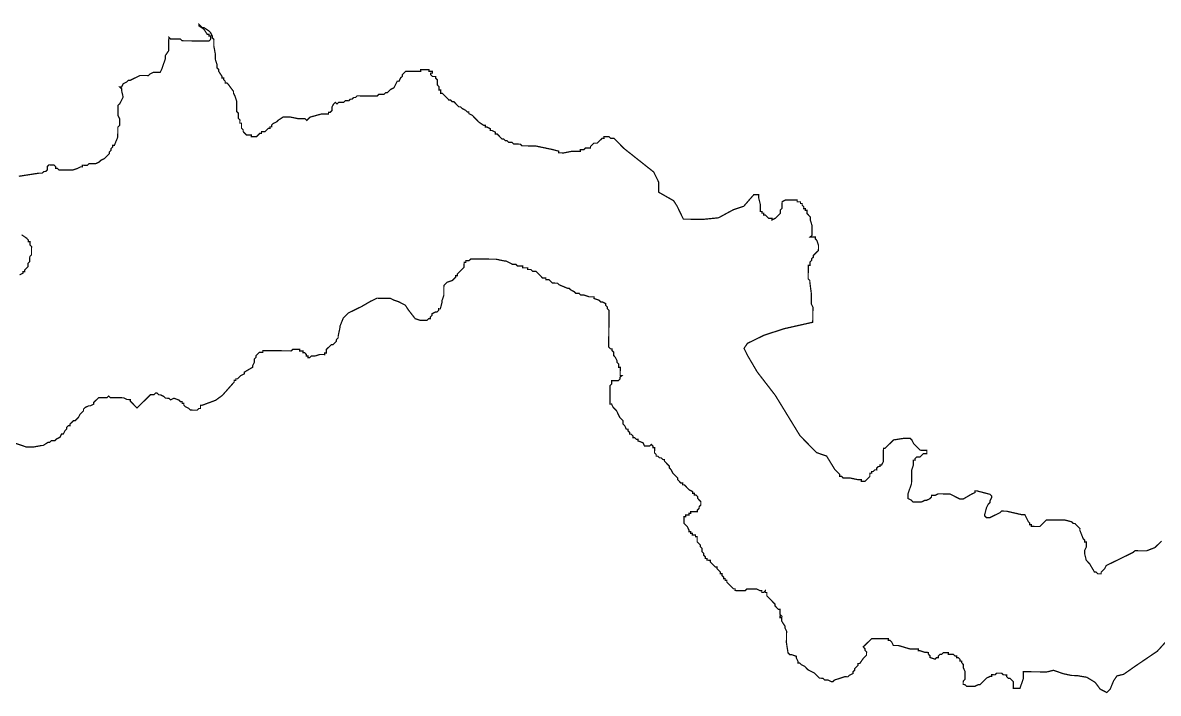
# Model space of a CAD drawing. Header units: metres. Extents: x 273899 to 302286, y 1977397 to 2102169.
# Drawn here: x 296837 to 299562, y 1983339 to 1984948 of the extents above; entities that cross this region are included whole.
import ezdxf

# ---------------------------------------------------------------- set-up
doc = ezdxf.new("R2010")
doc.units = ezdxf.units.M
doc.header["$MEASUREMENT"] = 0
doc.layers.add('HAZARDS LINE', color=1, linetype='Continuous')

msp = doc.modelspace()

# ---------------------------------------------------------------- linework, layer by layer
at = {"layer": 'HAZARDS LINE', "lineweight": 0}
for points in [[(296828.1, 1984579.8, 3.01, 3.01, 0), (296876.3, 1984587.3, 3.01, 3.01, 0), (296884.3, 1984587.3, 3.01, 3.01, 0), (296888.3, 1984591.2, 3.01, 3.01, 0), (296892.3, 1984591.2, 3.01, 3.01, 0), (296896.4, 1984595.2, 3.01, 3.01, 0), (296896.4, 1984603.2, 3.01, 3.01, 0), (296900.5, 1984607.2, 3.01, 3.01, 0), (296912.5, 1984607.1, 3.01, 3.01, 0), (296916.5, 1984603, 3.01, 3.01, 0), (296916.4, 1984599, 3.01, 3.01, 0), (296920.5, 1984599, 3.01, 3.01, 0), (296924.4, 1984594.9, 3.01, 3.01, 0), (296956.5, 1984594.6, 3.01, 3.01, 0), (296968.5, 1984598.5, 3.01, 3.01, 0), (296976.6, 1984602.5, 3.01, 3.01, 0), (296980.6, 1984602.4, 3.01, 3.01, 0), (296980.6, 1984606.4, 3.01, 3.01, 0), (296992.7, 1984606.3, 3.01, 3.01, 0), (296996.7, 1984610.3, 3.01, 3.01, 0), (297012.7, 1984610.1, 3.01, 3.01, 0), (297020.8, 1984614.1, 3.01, 3.01, 0), (297024.8, 1984618.1, 3.01, 3.01, 0), (297032.9, 1984622, 3.01, 3.01, 0), (297041, 1984629.9, 3.01, 3.01, 0), (297045, 1984633.9, 3.01, 3.01, 0), (297045.1, 1984637.9, 3.01, 3.01, 0), (297049.1, 1984641.9, 3.01, 3.01, 0), (297049.1, 1984645.9, 3.01, 3.01, 0), (297053.2, 1984649.9, 3.01, 3.01, 0), (297053.2, 1984653.9, 3.01, 3.01, 0), (297057.2, 1984653.8, 3.01, 3.01, 0), (297065.4, 1984673.8, 3.01, 3.01, 0), (297065.7, 1984697.9, 3.01, 3.01, 0), (297069.7, 1984701.8, 3.01, 3.01, 0), (297069.8, 1984717.9, 3.01, 3.01, 0), (297065.9, 1984725.9, 3.01, 3.01, 0), (297066.1, 1984750, 3.01, 3.01, 0), (297070.2, 1984753.9, 3.01, 3.01, 0), (297078.3, 1984769.9, 3.01, 3.01, 0), (297074.5, 1984786, 3.01, 3.01, 0), (297074.5, 1984790, 3.01, 3.01, 0), (297070.5, 1984794, 3.01, 3.01, 0), (297074.5, 1984794, 3.01, 3.01, 0), (297078.6, 1984802, 3.01, 3.01, 0), (297086.7, 1984805.9, 3.01, 3.01, 0), (297090.7, 1984809.9, 3.01, 3.01, 0), (297094.7, 1984809.8, 3.01, 3.01, 0), (297110.8, 1984817.7, 3.01, 3.01, 0), (297118.9, 1984821.6, 3.01, 3.01, 0), (297138.9, 1984821.5, 3.01, 3.01, 0), (297143, 1984825.4, 3.01, 3.01, 0), (297151, 1984829.4, 3.01, 3.01, 0), (297167.1, 1984829.2, 3.01, 3.01, 0), (297171.1, 1984837.2, 3.01, 3.01, 0), (297179.4, 1984861.2, 3.01, 3.01, 0), (297179.4, 1984869.2, 3.01, 3.01, 0), (297187.6, 1984881.1, 3.01, 3.01, 0), (297187.9, 1984913.2, 3.01, 3.01, 0), (297191.8, 1984909.2, 3.01, 3.01, 0), (297215.9, 1984909, 3.01, 3.01, 0), (297219.9, 1984904.9, 3.01, 3.01, 0), (297284, 1984904.3, 3.01, 3.01, 0), (297288, 1984908.3, 3.01, 3.01, 0), (297288.1, 1984916.3, 3.01, 3.01, 0), (297284.1, 1984916.3, 3.01, 3.01, 0), (297284.1, 1984920.4, 3.01, 3.01, 0), (297280.1, 1984920.4, 3.01, 3.01, 0), (297272.2, 1984932.5, 3.01, 3.01, 0), (297260.3, 1984940.6, 3.01, 3.01, 0), (297260.3, 1984944.6, 3.01, 3.01, 0), (297264.3, 1984940.6, 3.01, 3.01, 0), (297268.2, 1984936.5, 3.01, 3.01, 0), (297272.3, 1984936.5, 3.01, 3.01, 0), (297284.2, 1984928.4, 3.01, 3.01, 0), (297288.2, 1984924.3, 3.01, 3.01, 0), (297292.1, 1984916.3, 3.01, 3.01, 0), (297292.1, 1984912.3, 3.01, 3.01, 0), (297296, 1984908.2, 3.01, 3.01, 0), (297295.9, 1984892.2, 3.01, 3.01, 0), (297299.7, 1984872.1, 3.01, 3.01, 0), (297299.6, 1984860.1, 3.01, 3.01, 0), (297303.5, 1984848, 3.01, 3.01, 0), (297303.4, 1984840, 3.01, 3.01, 0), (297307.4, 1984836, 3.01, 3.01, 0), (297307.4, 1984831.9, 3.01, 3.01, 0), (297315.3, 1984819.8, 3.01, 3.01, 0), (297315.2, 1984815.8, 3.01, 3.01, 0), (297319.2, 1984815.8, 3.01, 3.01, 0), (297319.2, 1984811.8, 3.01, 3.01, 0), (297323.2, 1984807.7, 3.01, 3.01, 0), (297323.1, 1984803.7, 3.01, 3.01, 0), (297327.2, 1984803.7, 3.01, 3.01, 0), (297331.1, 1984799.7, 3.01, 3.01, 0), (297343, 1984783.5, 3.01, 3.01, 0), (297343, 1984779.5, 3.01, 3.01, 0), (297346.9, 1984771.5, 3.01, 3.01, 0), (297350.8, 1984759.4, 3.01, 3.01, 0), (297350.6, 1984735.3, 3.01, 3.01, 0), (297354.5, 1984731.3, 3.01, 3.01, 0), (297354.4, 1984719.3, 3.01, 3.01, 0), (297358.4, 1984715.2, 3.01, 3.01, 0), (297358.3, 1984707.2, 3.01, 3.01, 0), (297362.3, 1984707.2, 3.01, 3.01, 0), (297362.2, 1984695.1, 3.01, 3.01, 0), (297366.2, 1984691.1, 3.01, 3.01, 0), (297366.2, 1984687.1, 3.01, 3.01, 0), (297370.1, 1984683, 3.01, 3.01, 0), (297374.1, 1984679, 3.01, 3.01, 0), (297386.1, 1984678.9, 3.01, 3.01, 0), (297386.1, 1984674.9, 3.01, 3.01, 0), (297398.1, 1984674.8, 3.01, 3.01, 0), (297402.2, 1984678.7, 3.01, 3.01, 0), (297406.2, 1984682.7, 3.01, 3.01, 0), (297410.2, 1984682.7, 3.01, 3.01, 0), (297410.3, 1984686.7, 3.01, 3.01, 0), (297418.3, 1984686.6, 3.01, 3.01, 0), (297422.3, 1984690.6, 3.01, 3.01, 0), (297426.4, 1984694.6, 3.01, 3.01, 0), (297430.4, 1984694.5, 3.01, 3.01, 0), (297430.4, 1984698.5, 3.01, 3.01, 0), (297434.4, 1984698.5, 3.01, 3.01, 0), (297434.4, 1984702.5, 3.01, 3.01, 0), (297438.5, 1984706.5, 3.01, 3.01, 0), (297446.5, 1984710.4, 3.01, 3.01, 0), (297450.6, 1984714.4, 3.01, 3.01, 0), (297462.7, 1984722.3, 3.01, 3.01, 0), (297478.7, 1984722.1, 3.01, 3.01, 0), (297498.7, 1984717.9, 3.01, 3.01, 0), (297514.8, 1984717.8, 3.01, 3.01, 0), (297518.7, 1984713.8, 3.01, 3.01, 0), (297522.8, 1984717.7, 3.01, 3.01, 0), (297526.8, 1984721.7, 3.01, 3.01, 0), (297554.9, 1984729.5, 3.01, 3.01, 0), (297571, 1984729.3, 3.01, 3.01, 0), (297571, 1984733.3, 3.01, 3.01, 0), (297575, 1984733.3, 3.01, 3.01, 0), (297579.1, 1984737.3, 3.01, 3.01, 0), (297579.1, 1984745.3, 3.01, 3.01, 0), (297583.2, 1984753.3, 3.01, 3.01, 0), (297587.3, 1984757.2, 3.01, 3.01, 0), (297591.2, 1984753.2, 3.01, 3.01, 0), (297595.3, 1984757.1, 3.01, 3.01, 0), (297607.3, 1984757, 3.01, 3.01, 0), (297611.3, 1984761, 3.01, 3.01, 0), (297619.4, 1984760.9, 3.01, 3.01, 0), (297623.4, 1984764.9, 3.01, 3.01, 0), (297627.4, 1984764.9, 3.01, 3.01, 0), (297631.5, 1984768.8, 3.01, 3.01, 0), (297635.5, 1984768.8, 3.01, 3.01, 0), (297639.5, 1984772.8, 3.01, 3.01, 0), (297687.6, 1984772.3, 3.01, 3.01, 0), (297691.6, 1984776.3, 3.01, 3.01, 0), (297703.7, 1984776.2, 3.01, 3.01, 0), (297707.7, 1984780.2, 3.01, 3.01, 0), (297711.7, 1984780.1, 3.01, 3.01, 0), (297715.8, 1984784.1, 3.01, 3.01, 0), (297719.8, 1984788.1, 3.01, 3.01, 0), (297727.9, 1984792, 3.01, 3.01, 0), (297736, 1984808, 3.01, 3.01, 0), (297740, 1984807.9, 3.01, 3.01, 0), (297744.1, 1984815.9, 3.01, 3.01, 0), (297748.2, 1984819.9, 3.01, 3.01, 0), (297748.2, 1984823.9, 3.01, 3.01, 0), (297752.2, 1984827.9, 3.01, 3.01, 0), (297756.3, 1984831.8, 3.01, 3.01, 0), (297792.4, 1984831.5, 3.01, 3.01, 0), (297792.4, 1984835.5, 3.01, 3.01, 0), (297812.4, 1984835.3, 3.01, 3.01, 0), (297812.4, 1984831.3, 3.01, 3.01, 0), (297820.4, 1984831.3, 3.01, 3.01, 0), (297820.4, 1984827.2, 3.01, 3.01, 0), (297816.4, 1984827.3, 3.01, 3.01, 0), (297816.3, 1984823.3, 3.01, 3.01, 0), (297820.3, 1984819.2, 3.01, 3.01, 0), (297828.3, 1984819.2, 3.01, 3.01, 0), (297828.3, 1984815.1, 3.01, 3.01, 0), (297832.3, 1984811.1, 3.01, 3.01, 0), (297832.1, 1984799.1, 3.01, 3.01, 0), (297836.1, 1984795, 3.01, 3.01, 0), (297836, 1984787, 3.01, 3.01, 0), (297840.1, 1984787, 3.01, 3.01, 0), (297840, 1984779, 3.01, 3.01, 0), (297844, 1984778.9, 3.01, 3.01, 0), (297848, 1984774.9, 3.01, 3.01, 0), (297855.9, 1984766.8, 3.01, 3.01, 0), (297859.9, 1984762.7, 3.01, 3.01, 0), (297863.9, 1984762.7, 3.01, 3.01, 0), (297867.8, 1984758.7, 3.01, 3.01, 0), (297871.9, 1984758.6, 3.01, 3.01, 0), (297879.8, 1984750.5, 3.01, 3.01, 0), (297883.8, 1984746.5, 3.01, 3.01, 0), (297887.8, 1984746.5, 3.01, 3.01, 0), (297891.7, 1984742.4, 3.01, 3.01, 0), (297899.7, 1984738.3, 3.01, 3.01, 0), (297903.7, 1984734.3, 3.01, 3.01, 0), (297907.7, 1984734.2, 3.01, 3.01, 0), (297907.7, 1984730.2, 3.01, 3.01, 0), (297915.7, 1984726.2, 3.01, 3.01, 0), (297931.5, 1984710, 3.01, 3.01, 0), (297943.5, 1984701.8, 3.01, 3.01, 0), (297947.5, 1984701.8, 3.01, 3.01, 0), (297947.5, 1984697.8, 3.01, 3.01, 0), (297951.5, 1984697.8, 3.01, 3.01, 0), (297959.4, 1984693.7, 3.01, 3.01, 0), (297959.4, 1984689.7, 3.01, 3.01, 0), (297963.4, 1984689.6, 3.01, 3.01, 0), (297971.4, 1984685.6, 3.01, 3.01, 0), (297971.4, 1984681.5, 3.01, 3.01, 0), (297975.4, 1984681.5, 3.01, 3.01, 0), (297979.3, 1984677.5, 3.01, 3.01, 0), (297983.3, 1984673.4, 3.01, 3.01, 0), (297987.3, 1984669.4, 3.01, 3.01, 0), (297991.3, 1984669.3, 3.01, 3.01, 0), (297995.3, 1984665.3, 3.01, 3.01, 0), (297999.3, 1984665.3, 3.01, 3.01, 0), (298003.2, 1984661.2, 3.01, 3.01, 0), (298011.3, 1984661.1, 3.01, 3.01, 0), (298015.2, 1984657.1, 3.01, 3.01, 0), (298031.3, 1984656.9, 3.01, 3.01, 0), (298035.2, 1984652.9, 3.01, 3.01, 0), (298067.3, 1984652.6, 3.01, 3.01, 0), (298087.3, 1984648.4, 3.01, 3.01, 0), (298107.3, 1984644.2, 3.01, 3.01, 0), (298123.3, 1984640.1, 3.01, 3.01, 0), (298123.3, 1984636.1, 3.01, 3.01, 0), (298135.3, 1984635.9, 3.01, 3.01, 0), (298155.4, 1984639.8, 3.01, 3.01, 0), (298175.4, 1984639.6, 3.01, 3.01, 0), (298175.4, 1984643.6, 3.01, 3.01, 0), (298183.4, 1984643.5, 3.01, 3.01, 0), (298187.5, 1984647.5, 3.01, 3.01, 0), (298199.5, 1984647.4, 3.01, 3.01, 0), (298199.5, 1984651.4, 3.01, 3.01, 0), (298207.6, 1984659.3, 3.01, 3.01, 0), (298215.7, 1984659.3, 3.01, 3.01, 0), (298219.7, 1984663.2, 3.01, 3.01, 0), (298227.8, 1984671.2, 3.01, 3.01, 0), (298231.8, 1984671.1, 3.01, 3.01, 0), (298231.8, 1984675.2, 3.01, 3.01, 0), (298243.9, 1984675, 3.01, 3.01, 0), (298247.8, 1984671, 3.01, 3.01, 0), (298255.8, 1984670.9, 3.01, 3.01, 0), (298279.7, 1984646.7, 3.01, 3.01, 0), (298351.3, 1984589.9, 3.01, 3.01, 0), (298363.1, 1984565.7, 3.01, 3.01, 0), (298362.9, 1984541.7, 3.01, 3.01, 0), (298398.8, 1984521.3, 3.01, 3.01, 0), (298406.7, 1984509.2, 3.01, 3.01, 0), (298422.4, 1984477, 3.01, 3.01, 0), (298470.5, 1984476.5, 3.01, 3.01, 0), (298506.6, 1984480.2, 3.01, 3.01, 0), (298542.9, 1984499.9, 3.01, 3.01, 0), (298567, 1984507.7, 3.01, 3.01, 0), (298591.3, 1984535.6, 3.01, 3.01, 0), (298603.3, 1984535.5, 3.01, 3.01, 0), (298603.2, 1984527.4, 3.01, 3.01, 0), (298607.1, 1984511.4, 3.01, 3.01, 0), (298607, 1984495.3, 3.01, 3.01, 0), (298611, 1984495.3, 3.01, 3.01, 0), (298610.9, 1984491.3, 3.01, 3.01, 0), (298614.9, 1984491.2, 3.01, 3.01, 0), (298614.9, 1984487.2, 3.01, 3.01, 0), (298618.9, 1984487.2, 3.01, 3.01, 0), (298622.9, 1984483.2, 3.01, 3.01, 0), (298626.8, 1984479.1, 3.01, 3.01, 0), (298634.9, 1984479, 3.01, 3.01, 0), (298634.8, 1984475, 3.01, 3.01, 0), (298642.9, 1984479, 3.01, 3.01, 0), (298646.9, 1984482.9, 3.01, 3.01, 0), (298651, 1984486.9, 3.01, 3.01, 0), (298655, 1984490.9, 3.01, 3.01, 0), (298655.1, 1984498.9, 3.01, 3.01, 0), (298659.1, 1984502.9, 3.01, 3.01, 0), (298659.3, 1984518.9, 3.01, 3.01, 0), (298667.3, 1984522.8, 3.01, 3.01, 0), (298695.4, 1984522.6, 3.01, 3.01, 0), (298695.3, 1984518.6, 3.01, 3.01, 0), (298703.4, 1984518.5, 3.01, 3.01, 0), (298703.3, 1984514.5, 3.01, 3.01, 0), (298707.3, 1984514.5, 3.01, 3.01, 0), (298707.3, 1984510.4, 3.01, 3.01, 0), (298711.3, 1984506.4, 3.01, 3.01, 0), (298711.2, 1984502.4, 3.01, 3.01, 0), (298715.2, 1984502.4, 3.01, 3.01, 0), (298715.2, 1984498.3, 3.01, 3.01, 0), (298719.2, 1984498.3, 3.01, 3.01, 0), (298719.1, 1984490.3, 3.01, 3.01, 0), (298723.1, 1984486.2, 3.01, 3.01, 0), (298727.1, 1984482.2, 3.01, 3.01, 0), (298727, 1984474.2, 3.01, 3.01, 0), (298730.9, 1984462.1, 3.01, 3.01, 0), (298730.7, 1984438.1, 3.01, 3.01, 0), (298726.6, 1984434.1, 3.01, 3.01, 0), (298738.7, 1984434, 3.01, 3.01, 0), (298738.6, 1984430, 3.01, 3.01, 0), (298742.6, 1984425.9, 3.01, 3.01, 0), (298746.5, 1984413.9, 3.01, 3.01, 0), (298746.4, 1984401.8, 3.01, 3.01, 0), (298742.3, 1984397.9, 3.01, 3.01, 0), (298734.3, 1984389.9, 3.01, 3.01, 0), (298734.2, 1984385.9, 3.01, 3.01, 0), (298730.2, 1984382, 3.01, 3.01, 0), (298730.1, 1984377.9, 3.01, 3.01, 0), (298726.1, 1984374, 3.01, 3.01, 0), (298726, 1984366, 3.01, 3.01, 0), (298722, 1984366, 3.01, 3.01, 0), (298721.7, 1984333.9, 3.01, 3.01, 0), (298725.7, 1984329.9, 3.01, 3.01, 0), (298725.7, 1984325.9, 3.01, 3.01, 0), (298729.4, 1984297.8, 3.01, 3.01, 0), (298729.2, 1984273.7, 3.01, 3.01, 0), (298733.1, 1984265.7, 3.01, 3.01, 0), (298732.8, 1984229.6, 3.01, 3.01, 0), (298664.5, 1984214.2, 3.01, 3.01, 0), (298616.3, 1984198.6, 3.01, 3.01, 0), (298576, 1984178.9, 3.01, 3.01, 0), (298567.9, 1984167, 3.01, 3.01, 0), (298575.7, 1984150.9, 3.01, 3.01, 0), (298599.4, 1984110.5, 3.01, 3.01, 0), (298643, 1984054, 3.01, 3.01, 0), (298702.2, 1983957.3, 3.01, 3.01, 0), (298741.9, 1983916.8, 3.01, 3.01, 0), (298765.9, 1983908.6, 3.01, 3.01, 0), (298785.7, 1983876.3, 3.01, 3.01, 0), (298797.6, 1983864.2, 3.01, 3.01, 0), (298797.5, 1983860.2, 3.01, 3.01, 0), (298801.6, 1983860.2, 3.01, 3.01, 0), (298805.5, 1983856.1, 3.01, 3.01, 0), (298821.6, 1983856, 3.01, 3.01, 0), (298841.6, 1983851.8, 3.01, 3.01, 0), (298849.6, 1983851.7, 3.01, 3.01, 0), (298849.5, 1983847.7, 3.01, 3.01, 0), (298857.6, 1983847.6, 3.01, 3.01, 0), (298865.6, 1983855.6, 3.01, 3.01, 0), (298869.7, 1983859.5, 3.01, 3.01, 0), (298869.8, 1983867.5, 3.01, 3.01, 0), (298873.8, 1983867.5, 3.01, 3.01, 0), (298873.8, 1983871.5, 3.01, 3.01, 0), (298877.8, 1983871.5, 3.01, 3.01, 0), (298881.9, 1983875.5, 3.01, 3.01, 0), (298885.9, 1983875.4, 3.01, 3.01, 0), (298885.9, 1983879.4, 3.01, 3.01, 0), (298889.9, 1983883.4, 3.01, 3.01, 0), (298894, 1983883.4, 3.01, 3.01, 0), (298894, 1983887.4, 3.01, 3.01, 0), (298898, 1983887.3, 3.01, 3.01, 0), (298902.1, 1983895.3, 3.01, 3.01, 0), (298902.4, 1983927.4, 3.01, 3.01, 0), (298906.4, 1983927.3, 3.01, 3.01, 0), (298926.6, 1983947.2, 3.01, 3.01, 0), (298950.7, 1983951, 3.01, 3.01, 0), (298966.7, 1983950.8, 3.01, 3.01, 0), (298970.7, 1983946.8, 3.01, 3.01, 0), (298974.6, 1983938.7, 3.01, 3.01, 0), (298986.5, 1983926.6, 3.01, 3.01, 0), (298990.5, 1983922.6, 3.01, 3.01, 0), (299006.5, 1983922.4, 3.01, 3.01, 0), (299006.5, 1983914.4, 3.01, 3.01, 0), (298998.5, 1983914.5, 3.01, 3.01, 0), (298994.4, 1983910.5, 3.01, 3.01, 0), (298990.4, 1983906.5, 3.01, 3.01, 0), (298982.3, 1983906.6, 3.01, 3.01, 0), (298978.3, 1983902.6, 3.01, 3.01, 0), (298978.3, 1983898.6, 3.01, 3.01, 0), (298974.3, 1983898.7, 3.01, 3.01, 0), (298974.1, 1983886.6, 3.01, 3.01, 0), (298970, 1983874.6, 3.01, 3.01, 0), (298969.7, 1983842.6, 3.01, 3.01, 0), (298965.6, 1983830.6, 3.01, 3.01, 0), (298961.5, 1983818.6, 3.01, 3.01, 0), (298961.4, 1983806.6, 3.01, 3.01, 0), (298969.4, 1983802.5, 3.01, 3.01, 0), (298973.3, 1983798.4, 3.01, 3.01, 0), (298993.4, 1983798.3, 3.01, 3.01, 0), (299001.4, 1983802.2, 3.01, 3.01, 0), (299005.4, 1983802.2, 3.01, 3.01, 0), (299013.5, 1983806.1, 3.01, 3.01, 0), (299017.5, 1983810.1, 3.01, 3.01, 0), (299017.6, 1983814.1, 3.01, 3.01, 0), (299025.6, 1983814, 3.01, 3.01, 0), (299033.6, 1983817.9, 3.01, 3.01, 0), (299061.7, 1983817.7, 3.01, 3.01, 0), (299077.7, 1983809.5, 3.01, 3.01, 0), (299085.6, 1983805.4, 3.01, 3.01, 0), (299093.6, 1983805.4, 3.01, 3.01, 0), (299113.8, 1983817.2, 3.01, 3.01, 0), (299121.9, 1983821.1, 3.01, 3.01, 0), (299121.9, 1983825.1, 3.01, 3.01, 0), (299125.9, 1983825.1, 3.01, 3.01, 0), (299157.9, 1983816.8, 3.01, 3.01, 0), (299161.9, 1983812.8, 3.01, 3.01, 0), (299161.8, 1983808.7, 3.01, 3.01, 0), (299157.7, 1983800.8, 3.01, 3.01, 0), (299157.7, 1983796.8, 3.01, 3.01, 0), (299153.7, 1983792.8, 3.01, 3.01, 0), (299149.6, 1983784.8, 3.01, 3.01, 0), (299145.4, 1983768.8, 3.01, 3.01, 0), (299145.4, 1983764.8, 3.01, 3.01, 0), (299149.4, 1983760.8, 3.01, 3.01, 0), (299157.4, 1983760.7, 3.01, 3.01, 0), (299181.5, 1983772.5, 3.01, 3.01, 0), (299185.6, 1983776.5, 3.01, 3.01, 0), (299197.6, 1983776.3, 3.01, 3.01, 0), (299233.6, 1983768, 3.01, 3.01, 0), (299241.6, 1983767.9, 3.01, 3.01, 0), (299249.5, 1983751.8, 3.01, 3.01, 0), (299253.4, 1983747.8, 3.01, 3.01, 0), (299253.4, 1983743.8, 3.01, 3.01, 0), (299257.4, 1983743.7, 3.01, 3.01, 0), (299257.4, 1983739.7, 3.01, 3.01, 0), (299277.4, 1983739.5, 3.01, 3.01, 0), (299281.5, 1983743.5, 3.01, 3.01, 0), (299289.6, 1983751.5, 3.01, 3.01, 0), (299293.6, 1983755.4, 3.01, 3.01, 0), (299337.7, 1983755, 3.01, 3.01, 0), (299353.7, 1983750.9, 3.01, 3.01, 0), (299357.7, 1983746.8, 3.01, 3.01, 0), (299361.7, 1983746.8, 3.01, 3.01, 0), (299369.6, 1983738.7, 3.01, 3.01, 0), (299373.6, 1983734.6, 3.01, 3.01, 0), (299373.5, 1983730.6, 3.01, 3.01, 0), (299381.4, 1983710.5, 3.01, 3.01, 0), (299385.3, 1983706.5, 3.01, 3.01, 0), (299385.3, 1983702.5, 3.01, 3.01, 0), (299389.3, 1983702.4, 3.01, 3.01, 0), (299389.2, 1983690.4, 3.01, 3.01, 0), (299385.1, 1983682.4, 3.01, 3.01, 0), (299385, 1983674.4, 3.01, 3.01, 0), (299388.9, 1983658.3, 3.01, 3.01, 0), (299396.9, 1983650.2, 3.01, 3.01, 0), (299408.7, 1983630.1, 3.01, 3.01, 0), (299412.7, 1983630.1, 3.01, 3.01, 0), (299416.7, 1983626, 3.01, 3.01, 0), (299424.7, 1983625.9, 3.01, 3.01, 0), (299424.7, 1983629.9, 3.01, 3.01, 0), (299432.8, 1983637.9, 3.01, 3.01, 0), (299436.9, 1983645.9, 3.01, 3.01, 0), (299444.9, 1983649.8, 3.01, 3.01, 0), (299469.1, 1983661.6, 3.01, 3.01, 0), (299501.3, 1983677.4, 3.01, 3.01, 0), (299505.4, 1983681.3, 3.01, 3.01, 0), (299533.4, 1983681.1, 3.01, 3.01, 0), (299553.5, 1983688.9, 3.01, 3.01, 0), (299561.6, 1983696.8, 3.01, 3.01, 0), (299569.7, 1983704.8, 3.01, 3.01, 0)], [(296829.9, 1984343.2, 3.01, 3.01, 0), (296838, 1984347.2, 3.01, 3.01, 0), (296838, 1984351.2, 3.01, 3.01, 0), (296842, 1984351.1, 3.01, 3.01, 0), (296842.1, 1984355.1, 3.01, 3.01, 0), (296846.1, 1984359.1, 3.01, 3.01, 0), (296850.2, 1984363.1, 3.01, 3.01, 0), (296850.2, 1984371.1, 3.01, 3.01, 0), (296854.3, 1984375.1, 3.01, 3.01, 0), (296854.4, 1984387.1, 3.01, 3.01, 0), (296858.4, 1984391.1, 3.01, 3.01, 0), (296858.6, 1984411.1, 3.01, 3.01, 0), (296854.6, 1984415.2, 3.01, 3.01, 0), (296854.7, 1984423.2, 3.01, 3.01, 0), (296850.7, 1984423.2, 3.01, 3.01, 0), (296850.7, 1984427.2, 3.01, 3.01, 0), (296846.8, 1984431.3, 3.01, 3.01, 0), (296834.8, 1984439.4, 3.01, 3.01, 0)], [(299591.7, 1983476.1, 3.01, 3.01, 0), (299559.3, 1983440.3, 3.01, 3.01, 0), (299506.8, 1983404.7, 3.01, 3.01, 0), (299478.6, 1983384.9, 3.01, 3.01, 0), (299462.5, 1983381.1, 3.01, 3.01, 0), (299454.4, 1983369.1, 3.01, 3.01, 0), (299446.2, 1983349.1, 3.01, 3.01, 0), (299438.1, 1983341.2, 3.01, 3.01, 0), (299422.2, 1983349.4, 3.01, 3.01, 0), (299410.3, 1983365.5, 3.01, 3.01, 0), (299390.3, 1983377.7, 3.01, 3.01, 0), (299366.3, 1983381.9, 3.01, 3.01, 0), (299354.3, 1983382, 3.01, 3.01, 0), (299334.3, 1983386.2, 3.01, 3.01, 0), (299310.3, 1983394.5, 3.01, 3.01, 0), (299294.3, 1983390.6, 3.01, 3.01, 0), (299238.2, 1983391.1, 3.01, 3.01, 0), (299238, 1983375.1, 3.01, 3.01, 0), (299229.8, 1983351.1, 3.01, 3.01, 0), (299213.7, 1983351.3, 3.01, 3.01, 0), (299213.9, 1983367.3, 3.01, 3.01, 0), (299205.9, 1983375.4, 3.01, 3.01, 0), (299201.9, 1983375.4, 3.01, 3.01, 0), (299198, 1983379.5, 3.01, 3.01, 0), (299198, 1983383.5, 3.01, 3.01, 0), (299190, 1983383.6, 3.01, 3.01, 0), (299186, 1983387.6, 3.01, 3.01, 0), (299174, 1983387.7, 3.01, 3.01, 0), (299170, 1983383.7, 3.01, 3.01, 0), (299161.9, 1983383.8, 3.01, 3.01, 0), (299161.9, 1983379.8, 3.01, 3.01, 0), (299157.9, 1983379.8, 3.01, 3.01, 0), (299149.8, 1983375.9, 3.01, 3.01, 0), (299145.8, 1983371.9, 3.01, 3.01, 0), (299137.7, 1983364, 3.01, 3.01, 0), (299133.7, 1983360, 3.01, 3.01, 0), (299129.7, 1983360, 3.01, 3.01, 0), (299121.6, 1983356.1, 3.01, 3.01, 0), (299101.6, 1983356.3, 3.01, 3.01, 0), (299097.6, 1983360.3, 3.01, 3.01, 0), (299093.6, 1983360.4, 3.01, 3.01, 0), (299093.7, 1983368.4, 3.01, 3.01, 0), (299097.7, 1983372.4, 3.01, 3.01, 0), (299097.9, 1983392.4, 3.01, 3.01, 0), (299093.9, 1983400.5, 3.01, 3.01, 0), (299094, 1983408.5, 3.01, 3.01, 0), (299090.1, 1983412.5, 3.01, 3.01, 0), (299090.1, 1983416.5, 3.01, 3.01, 0), (299086.1, 1983416.6, 3.01, 3.01, 0), (299086.1, 1983420.6, 3.01, 3.01, 0), (299082.1, 1983424.6, 3.01, 3.01, 0), (299078.1, 1983424.7, 3.01, 3.01, 0), (299078.2, 1983428.7, 3.01, 3.01, 0), (299074.2, 1983428.7, 3.01, 3.01, 0), (299070.2, 1983432.8, 3.01, 3.01, 0), (299058.2, 1983432.9, 3.01, 3.01, 0), (299058.2, 1983436.9, 3.01, 3.01, 0), (299046.2, 1983437, 3.01, 3.01, 0), (299042.1, 1983433, 3.01, 3.01, 0), (299038.1, 1983433, 3.01, 3.01, 0), (299034.1, 1983429.1, 3.01, 3.01, 0), (299034.1, 1983425.1, 3.01, 3.01, 0), (299030, 1983425.1, 3.01, 3.01, 0), (299026, 1983421.1, 3.01, 3.01, 0), (299014, 1983425.3, 3.01, 3.01, 0), (299014, 1983429.3, 3.01, 3.01, 0), (299010.1, 1983433.3, 3.01, 3.01, 0), (299010.1, 1983437.3, 3.01, 3.01, 0), (299002.1, 1983437.4, 3.01, 3.01, 0), (298990.1, 1983441.5, 3.01, 3.01, 0), (298986.1, 1983441.5, 3.01, 3.01, 0), (298986.1, 1983445.5, 3.01, 3.01, 0), (298966.1, 1983445.7, 3.01, 3.01, 0), (298938.1, 1983454, 3.01, 3.01, 0), (298926.1, 1983454.1, 3.01, 3.01, 0), (298922.2, 1983462.2, 3.01, 3.01, 0), (298918.2, 1983466.2, 3.01, 3.01, 0), (298914.2, 1983466.3, 3.01, 3.01, 0), (298914.2, 1983470.3, 3.01, 3.01, 0), (298874.1, 1983470.6, 3.01, 3.01, 0), (298870.1, 1983466.7, 3.01, 3.01, 0), (298866.1, 1983462.7, 3.01, 3.01, 0), (298862, 1983458.7, 3.01, 3.01, 0), (298853.9, 1983450.8, 3.01, 3.01, 0), (298857.9, 1983446.7, 3.01, 3.01, 0), (298857.9, 1983442.7, 3.01, 3.01, 0), (298861.8, 1983438.7, 3.01, 3.01, 0), (298861.7, 1983430.7, 3.01, 3.01, 0), (298853.7, 1983422.7, 3.01, 3.01, 0), (298845.5, 1983410.8, 3.01, 3.01, 0), (298841.5, 1983410.8, 3.01, 3.01, 0), (298841.5, 1983406.8, 3.01, 3.01, 0), (298833.4, 1983398.8, 3.01, 3.01, 0), (298833.4, 1983394.8, 3.01, 3.01, 0), (298829.3, 1983390.9, 3.01, 3.01, 0), (298829.3, 1983386.9, 3.01, 3.01, 0), (298821.2, 1983382.9, 3.01, 3.01, 0), (298817.2, 1983378.9, 3.01, 3.01, 0), (298809.2, 1983379, 3.01, 3.01, 0), (298785, 1983371.2, 3.01, 3.01, 0), (298781, 1983367.3, 3.01, 3.01, 0), (298777, 1983367.3, 3.01, 3.01, 0), (298769, 1983371.4, 3.01, 3.01, 0), (298761, 1983371.4, 3.01, 3.01, 0), (298757, 1983375.5, 3.01, 3.01, 0), (298749, 1983375.6, 3.01, 3.01, 0), (298737.1, 1983387.7, 3.01, 3.01, 0), (298721.1, 1983395.9, 3.01, 3.01, 0), (298713.2, 1983404, 3.01, 3.01, 0), (298705.2, 1983408, 3.01, 3.01, 0), (298701.3, 1983412.1, 3.01, 3.01, 0), (298697.2, 1983412.1, 3.01, 3.01, 0), (298697.3, 1983416.1, 3.01, 3.01, 0), (298693.3, 1983424.2, 3.01, 3.01, 0), (298693.4, 1983428.2, 3.01, 3.01, 0), (298681.4, 1983432.3, 3.01, 3.01, 0), (298677.4, 1983432.3, 3.01, 3.01, 0), (298673.4, 1983436.4, 3.01, 3.01, 0), (298669.6, 1983460.5, 3.01, 3.01, 0), (298669.9, 1983488.5, 3.01, 3.01, 0), (298666, 1983496.6, 3.01, 3.01, 0), (298666, 1983500.6, 3.01, 3.01, 0), (298658.1, 1983512.7, 3.01, 3.01, 0), (298658.2, 1983520.7, 3.01, 3.01, 0), (298654.1, 1983520.7, 3.01, 3.01, 0), (298654.2, 1983524.8, 3.01, 3.01, 0), (298658.2, 1983524.7, 3.01, 3.01, 0), (298654.2, 1983528.8, 3.01, 3.01, 0), (298654.3, 1983540.8, 3.01, 3.01, 0), (298650.3, 1983540.8, 3.01, 3.01, 0), (298642.4, 1983548.9, 3.01, 3.01, 0), (298642.4, 1983552.9, 3.01, 3.01, 0), (298638.4, 1983557, 3.01, 3.01, 0), (298630.5, 1983565.1, 3.01, 3.01, 0), (298622.6, 1983573.2, 3.01, 3.01, 0), (298622.6, 1983581.2, 3.01, 3.01, 0), (298618.6, 1983581.2, 3.01, 3.01, 0), (298618.7, 1983585.2, 3.01, 3.01, 0), (298614.6, 1983581.2, 3.01, 3.01, 0), (298610.6, 1983581.3, 3.01, 3.01, 0), (298610.6, 1983585.3, 3.01, 3.01, 0), (298606.6, 1983585.3, 3.01, 3.01, 0), (298598.7, 1983589.4, 3.01, 3.01, 0), (298574.6, 1983589.6, 3.01, 3.01, 0), (298570.6, 1983585.7, 3.01, 3.01, 0), (298546.5, 1983585.9, 3.01, 3.01, 0), (298546.6, 1983589.9, 3.01, 3.01, 0), (298542.6, 1983589.9, 3.01, 3.01, 0), (298538.6, 1983594, 3.01, 3.01, 0), (298534.6, 1983598, 3.01, 3.01, 0), (298530.6, 1983602.1, 3.01, 3.01, 0), (298526.7, 1983606.1, 3.01, 3.01, 0), (298526.7, 1983610.1, 3.01, 3.01, 0), (298522.7, 1983610.1, 3.01, 3.01, 0), (298522.7, 1983614.2, 3.01, 3.01, 0), (298518.7, 1983614.2, 3.01, 3.01, 0), (298518.8, 1983618.2, 3.01, 3.01, 0), (298514.8, 1983622.2, 3.01, 3.01, 0), (298514.8, 1983626.3, 3.01, 3.01, 0), (298510.8, 1983626.3, 3.01, 3.01, 0), (298510.9, 1983630.3, 3.01, 3.01, 0), (298502.9, 1983638.4, 3.01, 3.01, 0), (298502.9, 1983642.4, 3.01, 3.01, 0), (298498.9, 1983642.4, 3.01, 3.01, 0), (298495, 1983646.5, 3.01, 3.01, 0), (298491, 1983650.5, 3.01, 3.01, 0), (298487, 1983654.6, 3.01, 3.01, 0), (298487.1, 1983658.6, 3.01, 3.01, 0), (298479, 1983658.7, 3.01, 3.01, 0), (298479.1, 1983662.7, 3.01, 3.01, 0), (298475.1, 1983662.7, 3.01, 3.01, 0), (298475.1, 1983666.7, 3.01, 3.01, 0), (298471.1, 1983670.8, 3.01, 3.01, 0), (298471.2, 1983674.8, 3.01, 3.01, 0), (298467.2, 1983678.8, 3.01, 3.01, 0), (298467.3, 1983686.8, 3.01, 3.01, 0), (298463.3, 1983690.9, 3.01, 3.01, 0), (298463.3, 1983694.9, 3.01, 3.01, 0), (298455.4, 1983703, 3.01, 3.01, 0), (298455.5, 1983715, 3.01, 3.01, 0), (298451.5, 1983715, 3.01, 3.01, 0), (298451.5, 1983719, 3.01, 3.01, 0), (298443.5, 1983719.1, 3.01, 3.01, 0), (298443.6, 1983723.1, 3.01, 3.01, 0), (298439.6, 1983723.2, 3.01, 3.01, 0), (298439.6, 1983727.2, 3.01, 3.01, 0), (298435.6, 1983727.2, 3.01, 3.01, 0), (298435.6, 1983731.2, 3.01, 3.01, 0), (298431.7, 1983739.3, 3.01, 3.01, 0), (298423.7, 1983747.4, 3.01, 3.01, 0), (298423.9, 1983763.4, 3.01, 3.01, 0), (298427.9, 1983763.4, 3.01, 3.01, 0), (298427.9, 1983767.4, 3.01, 3.01, 0), (298436, 1983767.3, 3.01, 3.01, 0), (298436, 1983771.3, 3.01, 3.01, 0), (298440, 1983771.3, 3.01, 3.01, 0), (298440, 1983775.3, 3.01, 3.01, 0), (298456.1, 1983775.1, 3.01, 3.01, 0), (298456.1, 1983779.1, 3.01, 3.01, 0), (298460.1, 1983783.1, 3.01, 3.01, 0), (298460.2, 1983787.1, 3.01, 3.01, 0), (298464.2, 1983791.1, 3.01, 3.01, 0), (298464.3, 1983799.1, 3.01, 3.01, 0), (298460.3, 1983803.1, 3.01, 3.01, 0), (298456.4, 1983807.2, 3.01, 3.01, 0), (298456.4, 1983811.2, 3.01, 3.01, 0), (298452.4, 1983815.2, 3.01, 3.01, 0), (298448.4, 1983815.3, 3.01, 3.01, 0), (298448.5, 1983819.3, 3.01, 3.01, 0), (298444.4, 1983819.3, 3.01, 3.01, 0), (298444.5, 1983823.3, 3.01, 3.01, 0), (298436.5, 1983827.4, 3.01, 3.01, 0), (298432.5, 1983831.5, 3.01, 3.01, 0), (298424.6, 1983839.5, 3.01, 3.01, 0), (298420.6, 1983839.6, 3.01, 3.01, 0), (298420.6, 1983843.6, 3.01, 3.01, 0), (298416.6, 1983843.6, 3.01, 3.01, 0), (298412.6, 1983847.7, 3.01, 3.01, 0), (298408.7, 1983851.7, 3.01, 3.01, 0), (298408.7, 1983855.7, 3.01, 3.01, 0), (298404.7, 1983859.8, 3.01, 3.01, 0), (298400.8, 1983863.8, 3.01, 3.01, 0), (298396.8, 1983867.9, 3.01, 3.01, 0), (298392.9, 1983875.9, 3.01, 3.01, 0), (298388.9, 1983880, 3.01, 3.01, 0), (298388.9, 1983884, 3.01, 3.01, 0), (298385, 1983888, 3.01, 3.01, 0), (298381, 1983892.1, 3.01, 3.01, 0), (298377, 1983896.1, 3.01, 3.01, 0), (298377, 1983900.1, 3.01, 3.01, 0), (298373, 1983900.2, 3.01, 3.01, 0), (298369.1, 1983904.2, 3.01, 3.01, 0), (298365.1, 1983904.2, 3.01, 3.01, 0), (298361.1, 1983908.3, 3.01, 3.01, 0), (298357.1, 1983908.3, 3.01, 3.01, 0), (298357.1, 1983912.3, 3.01, 3.01, 0), (298353.1, 1983916.4, 3.01, 3.01, 0), (298353.3, 1983928.4, 3.01, 3.01, 0), (298349.2, 1983928.4, 3.01, 3.01, 0), (298349.3, 1983932.4, 3.01, 3.01, 0), (298345.3, 1983936.5, 3.01, 3.01, 0), (298341.3, 1983932.5, 3.01, 3.01, 0), (298329.2, 1983932.6, 3.01, 3.01, 0), (298325.3, 1983940.7, 3.01, 3.01, 0), (298313.3, 1983944.8, 3.01, 3.01, 0), (298313.4, 1983948.8, 3.01, 3.01, 0), (298309.4, 1983948.8, 3.01, 3.01, 0), (298305.4, 1983952.9, 3.01, 3.01, 0), (298301.4, 1983952.9, 3.01, 3.01, 0), (298301.4, 1983956.9, 3.01, 3.01, 0), (298297.4, 1983961, 3.01, 3.01, 0), (298293.4, 1983961, 3.01, 3.01, 0), (298293.5, 1983965, 3.01, 3.01, 0), (298289.5, 1983969.1, 3.01, 3.01, 0), (298289.5, 1983973.1, 3.01, 3.01, 0), (298285.5, 1983973.1, 3.01, 3.01, 0), (298281.6, 1983981.2, 3.01, 3.01, 0), (298277.6, 1983985.2, 3.01, 3.01, 0), (298277.7, 1983993.2, 3.01, 3.01, 0), (298269.8, 1984001.3, 3.01, 3.01, 0), (298265.8, 1984009.4, 3.01, 3.01, 0), (298261.9, 1984017.4, 3.01, 3.01, 0), (298253.9, 1984025.5, 3.01, 3.01, 0), (298250, 1984033.6, 3.01, 3.01, 0), (298246, 1984033.6, 3.01, 3.01, 0), (298246.4, 1984077.7, 3.01, 3.01, 0), (298250.4, 1984081.7, 3.01, 3.01, 0), (298250.5, 1984089.7, 3.01, 3.01, 0), (298266.6, 1984089.5, 3.01, 3.01, 0), (298270.6, 1984093.5, 3.01, 3.01, 0), (298270.6, 1984097.5, 3.01, 3.01, 0), (298274.7, 1984101.5, 3.01, 3.01, 0), (298270.7, 1984101.5, 3.01, 3.01, 0), (298270.9, 1984121.6, 3.01, 3.01, 0), (298266.8, 1984121.6, 3.01, 3.01, 0), (298266.9, 1984129.6, 3.01, 3.01, 0), (298262.9, 1984133.7, 3.01, 3.01, 0), (298263, 1984137.7, 3.01, 3.01, 0), (298259, 1984145.7, 3.01, 3.01, 0), (298255.1, 1984149.8, 3.01, 3.01, 0), (298255.2, 1984157.8, 3.01, 3.01, 0), (298251.2, 1984161.8, 3.01, 3.01, 0), (298251.2, 1984165.9, 3.01, 3.01, 0), (298247.2, 1984165.9, 3.01, 3.01, 0), (298243.2, 1984169.9, 3.01, 3.01, 0), (298244, 1984258.1, 3.01, 3.01, 0), (298240.1, 1984262.2, 3.01, 3.01, 0), (298240.1, 1984266.2, 3.01, 3.01, 0), (298236.1, 1984270.2, 3.01, 3.01, 0), (298236.2, 1984274.2, 3.01, 3.01, 0), (298228.2, 1984278.3, 3.01, 3.01, 0), (298224.2, 1984278.3, 3.01, 3.01, 0), (298220.2, 1984282.4, 3.01, 3.01, 0), (298208.2, 1984286.5, 3.01, 3.01, 0), (298208.3, 1984290.5, 3.01, 3.01, 0), (298196.2, 1984290.6, 3.01, 3.01, 0), (298184.3, 1984294.7, 3.01, 3.01, 0), (298176.2, 1984294.8, 3.01, 3.01, 0), (298172.3, 1984298.9, 3.01, 3.01, 0), (298164.3, 1984298.9, 3.01, 3.01, 0), (298160.3, 1984303, 3.01, 3.01, 0), (298152.3, 1984307.1, 3.01, 3.01, 0), (298148.3, 1984311.1, 3.01, 3.01, 0), (298144.3, 1984311.1, 3.01, 3.01, 0), (298124.4, 1984319.4, 3.01, 3.01, 0), (298120.4, 1984323.4, 3.01, 3.01, 0), (298108.4, 1984323.5, 3.01, 3.01, 0), (298100.4, 1984331.6, 3.01, 3.01, 0), (298092.4, 1984331.7, 3.01, 3.01, 0), (298092.4, 1984335.7, 3.01, 3.01, 0), (298084.4, 1984335.8, 3.01, 3.01, 0), (298080.5, 1984339.8, 3.01, 3.01, 0), (298068.5, 1984351.9, 3.01, 3.01, 0), (298060.5, 1984352, 3.01, 3.01, 0), (298056.6, 1984356.1, 3.01, 3.01, 0), (298048.5, 1984356.1, 3.01, 3.01, 0), (298048.6, 1984360.1, 3.01, 3.01, 0), (298036.6, 1984360.2, 3.01, 3.01, 0), (298036.6, 1984364.3, 3.01, 3.01, 0), (298024.6, 1984364.4, 3.01, 3.01, 0), (298020.6, 1984368.4, 3.01, 3.01, 0), (298012.6, 1984368.5, 3.01, 3.01, 0), (298004.6, 1984372.6, 3.01, 3.01, 0), (297996.6, 1984376.6, 3.01, 3.01, 0), (297992.6, 1984376.7, 3.01, 3.01, 0), (297972.6, 1984380.9, 3.01, 3.01, 0), (297912.5, 1984381.4, 3.01, 3.01, 0), (297908.4, 1984377.5, 3.01, 3.01, 0), (297900.4, 1984377.5, 3.01, 3.01, 0), (297900.4, 1984373.5, 3.01, 3.01, 0), (297896.4, 1984373.6, 3.01, 3.01, 0), (297896.3, 1984361.5, 3.01, 3.01, 0), (297892.2, 1984357.6, 3.01, 3.01, 0), (297884.1, 1984349.6, 3.01, 3.01, 0), (297880.1, 1984345.6, 3.01, 3.01, 0), (297880.1, 1984341.6, 3.01, 3.01, 0), (297876.1, 1984341.7, 3.01, 3.01, 0), (297876, 1984337.7, 3.01, 3.01, 0), (297872, 1984333.7, 3.01, 3.01, 0), (297867.9, 1984329.7, 3.01, 3.01, 0), (297855.9, 1984325.8, 3.01, 3.01, 0), (297851.8, 1984321.8, 3.01, 3.01, 0), (297847.8, 1984317.9, 3.01, 3.01, 0), (297847.6, 1984293.8, 3.01, 3.01, 0), (297843.4, 1984281.8, 3.01, 3.01, 0), (297843.4, 1984277.8, 3.01, 3.01, 0), (297839.3, 1984261.8, 3.01, 3.01, 0), (297835.2, 1984261.9, 3.01, 3.01, 0), (297835.2, 1984257.9, 3.01, 3.01, 0), (297831.2, 1984253.9, 3.01, 3.01, 0), (297827.2, 1984253.9, 3.01, 3.01, 0), (297819.1, 1984250, 3.01, 3.01, 0), (297819.1, 1984246, 3.01, 3.01, 0), (297815, 1984242, 3.01, 3.01, 0), (297815, 1984238, 3.01, 3.01, 0), (297811, 1984238, 3.01, 3.01, 0), (297806.9, 1984234.1, 3.01, 3.01, 0), (297790.9, 1984234.2, 3.01, 3.01, 0), (297778.9, 1984238.3, 3.01, 3.01, 0), (297763.1, 1984258.5, 3.01, 3.01, 0), (297755.2, 1984270.6, 3.01, 3.01, 0), (297739.2, 1984278.8, 3.01, 3.01, 0), (297727.2, 1984282.9, 3.01, 3.01, 0), (297719.2, 1984287, 3.01, 3.01, 0), (297687.2, 1984287.3, 3.01, 3.01, 0), (297679.1, 1984283.3, 3.01, 3.01, 0), (297671.1, 1984279.4, 3.01, 3.01, 0), (297650.9, 1984267.6, 3.01, 3.01, 0), (297618.7, 1984251.8, 3.01, 3.01, 0), (297614.7, 1984247.8, 3.01, 3.01, 0), (297606.6, 1984239.9, 3.01, 3.01, 0), (297598.4, 1984219.9, 3.01, 3.01, 0), (297598.3, 1984215.9, 3.01, 3.01, 0), (297594.1, 1984195.9, 3.01, 3.01, 0), (297594.1, 1984191.9, 3.01, 3.01, 0), (297590.1, 1984187.9, 3.01, 3.01, 0), (297590, 1984183.9, 3.01, 3.01, 0), (297586, 1984180, 3.01, 3.01, 0), (297581.9, 1984176, 3.01, 3.01, 0), (297577.9, 1984176, 3.01, 3.01, 0), (297569.8, 1984168.1, 3.01, 3.01, 0), (297565.8, 1984164.1, 3.01, 3.01, 0), (297565.7, 1984156.1, 3.01, 3.01, 0), (297561.7, 1984156.1, 3.01, 3.01, 0), (297561.7, 1984152.1, 3.01, 3.01, 0), (297549.7, 1984152.2, 3.01, 3.01, 0), (297537.6, 1984148.3, 3.01, 3.01, 0), (297529.6, 1984148.4, 3.01, 3.01, 0), (297525.5, 1984144.4, 3.01, 3.01, 0), (297521.5, 1984144.5, 3.01, 3.01, 0), (297521.6, 1984148.5, 3.01, 3.01, 0), (297517.6, 1984148.5, 3.01, 3.01, 0), (297517.6, 1984152.5, 3.01, 3.01, 0), (297513.6, 1984156.6, 3.01, 3.01, 0), (297509.6, 1984156.6, 3.01, 3.01, 0), (297509.7, 1984160.6, 3.01, 3.01, 0), (297501.6, 1984160.7, 3.01, 3.01, 0), (297501.7, 1984164.7, 3.01, 3.01, 0), (297485.6, 1984164.8, 3.01, 3.01, 0), (297481.6, 1984160.9, 3.01, 3.01, 0), (297413.5, 1984161.5, 3.01, 3.01, 0), (297413.4, 1984157.5, 3.01, 3.01, 0), (297405.4, 1984157.6, 3.01, 3.01, 0), (297397.3, 1984149.6, 3.01, 3.01, 0), (297397.3, 1984145.6, 3.01, 3.01, 0), (297393.2, 1984141.6, 3.01, 3.01, 0), (297393.2, 1984133.6, 3.01, 3.01, 0), (297389.1, 1984125.6, 3.01, 3.01, 0), (297389, 1984121.6, 3.01, 3.01, 0), (297368.9, 1984109.8, 3.01, 3.01, 0), (297368.9, 1984105.8, 3.01, 3.01, 0), (297360.8, 1984101.8, 3.01, 3.01, 0), (297352.7, 1984093.9, 3.01, 3.01, 0), (297348.7, 1984093.9, 3.01, 3.01, 0), (297348.7, 1984089.9, 3.01, 3.01, 0), (297344.7, 1984090, 3.01, 3.01, 0), (297344.6, 1984086, 3.01, 3.01, 0), (297316.3, 1984054.1, 3.01, 3.01, 0), (297300.1, 1984042.3, 3.01, 3.01, 0), (297268, 1984030.5, 3.01, 3.01, 0), (297264, 1984030.6, 3.01, 3.01, 0), (297263.9, 1984022.6, 3.01, 3.01, 0), (297259.9, 1984022.6, 3.01, 3.01, 0), (297255.8, 1984018.6, 3.01, 3.01, 0), (297239.8, 1984018.8, 3.01, 3.01, 0), (297235.8, 1984022.8, 3.01, 3.01, 0), (297227.9, 1984026.9, 3.01, 3.01, 0), (297223.9, 1984030.9, 3.01, 3.01, 0), (297223.9, 1984034.9, 3.01, 3.01, 0), (297219.9, 1984035, 3.01, 3.01, 0), (297219.9, 1984039, 3.01, 3.01, 0), (297215.9, 1984039, 3.01, 3.01, 0), (297212, 1984043.1, 3.01, 3.01, 0), (297200, 1984047.2, 3.01, 3.01, 0), (297191.9, 1984043.3, 3.01, 3.01, 0), (297188, 1984047.3, 3.01, 3.01, 0), (297179.9, 1984047.4, 3.01, 3.01, 0), (297176, 1984051.4, 3.01, 3.01, 0), (297168, 1984055.5, 3.01, 3.01, 0), (297164, 1984055.5, 3.01, 3.01, 0), (297160, 1984059.6, 3.01, 3.01, 0), (297156, 1984059.6, 3.01, 3.01, 0), (297152, 1984055.7, 3.01, 3.01, 0), (297143.9, 1984055.7, 3.01, 3.01, 0), (297139.9, 1984051.8, 3.01, 3.01, 0), (297131.8, 1984043.8, 3.01, 3.01, 0), (297127.8, 1984039.8, 3.01, 3.01, 0), (297111.6, 1984024, 3.01, 3.01, 0), (297095.7, 1984040.1, 3.01, 3.01, 0), (297095.7, 1984044.1, 3.01, 3.01, 0), (297087.7, 1984044.2, 3.01, 3.01, 0), (297079.7, 1984048.3, 3.01, 3.01, 0), (297047.7, 1984048.6, 3.01, 3.01, 0), (297043.7, 1984052.6, 3.01, 3.01, 0), (297039.7, 1984048.7, 3.01, 3.01, 0), (297019.6, 1984048.8, 3.01, 3.01, 0), (297007.5, 1984036.9, 3.01, 3.01, 0), (297007.5, 1984032.9, 3.01, 3.01, 0), (296999.4, 1984029, 3.01, 3.01, 0), (296995.4, 1984029, 3.01, 3.01, 0), (296987.3, 1984025.1, 3.01, 3.01, 0), (296983.3, 1984021.1, 3.01, 3.01, 0), (296983.3, 1984017.1, 3.01, 3.01, 0), (296979.2, 1984013.1, 3.01, 3.01, 0), (296975.2, 1984009.2, 3.01, 3.01, 0), (296971.1, 1984001.2, 3.01, 3.01, 0), (296963, 1983993.2, 3.01, 3.01, 0), (296959, 1983993.3, 3.01, 3.01, 0), (296955, 1983989.3, 3.01, 3.01, 0), (296950.9, 1983985.3, 3.01, 3.01, 0), (296950.9, 1983981.3, 3.01, 3.01, 0), (296946.9, 1983981.4, 3.01, 3.01, 0), (296942.8, 1983977.4, 3.01, 3.01, 0), (296942.8, 1983973.4, 3.01, 3.01, 0), (296938.7, 1983969.4, 3.01, 3.01, 0), (296934.7, 1983961.4, 3.01, 3.01, 0), (296930.6, 1983961.5, 3.01, 3.01, 0), (296926.6, 1983953.5, 3.01, 3.01, 0), (296918.5, 1983949.6, 3.01, 3.01, 0), (296914.5, 1983945.6, 3.01, 3.01, 0), (296906.5, 1983945.7, 3.01, 3.01, 0), (296902.4, 1983941.7, 3.01, 3.01, 0), (296898.4, 1983941.7, 3.01, 3.01, 0), (296886.3, 1983933.8, 3.01, 3.01, 0), (296882.3, 1983933.8, 3.01, 3.01, 0), (296862.2, 1983930, 3.01, 3.01, 0), (296846.2, 1983930.2, 3.01, 3.01, 0), (296810.2, 1983942.5, 3.01, 3.01, 0)]]:
    msp.add_lwpolyline(points, format="xyseb", dxfattribs=at)
at = {"layer": 'HAZARDS LINE', "lineweight": 18, "const_width": 3.01}
msp.add_lwpolyline([(298853.9, 1983446.8), (298857.9, 1983446.7)], close=True, dxfattribs=at)

doc.saveas('drawing.dxf')
